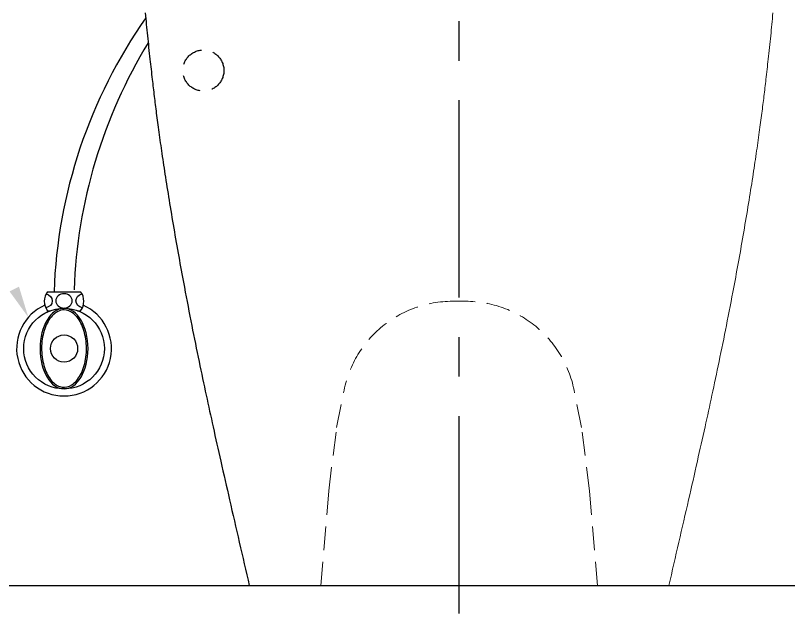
# Model space of a CAD drawing. Extents: x 3004 to 9384, y -52 to 2475.
# Drawn here: x 7867.9 to 8357.1, y 277.2 to 655.8 of the extents above; entities that cross this region are included whole.
import ezdxf

# ---------------------------------------------------------------- set-up
doc = ezdxf.new("R2010")
doc.units = 0
doc.header["$LTSCALE"] = 20
doc.header["$MEASUREMENT"] = 0
doc.linetypes.add('CENTER', pattern=[2, 1.25, -0.25, 0.25, -0.25])
doc.linetypes.add('HIDDEN', pattern=[0.375, 0.25, -0.125])
doc.layers.get('0').update_dxf_attribs({"linetype": 'CONTINUOUS'})
for name, color, linetype in [('1', 7, 'CONTINUOUS'), ('3', 3, 'CONTINUOUS'), ('4', 4, 'CONTINUOUS'), ('6', 6, 'CONTINUOUS')]:
    doc.layers.add(name, color=color, linetype=linetype)

msp = doc.modelspace()

# ---------------------------------------------------------------- linework, layer by layer
at = {"color": 1, "linetype": 'CENTER', "ltscale": 5}
msp.add_line((8148.6, 277.18), (8148.6, 865.82), dxfattribs=at)
msp.add_line((8015.82, 294.9), (8281.37, 294.9))
at = {"color": 7, "linetype": 'HIDDEN', "ltscale": 3}
msp.add_circle((7986.78, 620.98), 13, dxfattribs=at)
at = {"layer": '1', "color": 0, "linetype": 'Continuous'}
msp.add_open_spline([(7949.96, 657.41), (7950.41, 652.57), (7951.37, 642.77), (7952.87, 628.74), (7954.32, 615.87), (7955.62, 604.88), (7956.99, 593.96), (7958.61, 581.76), (7960.54, 568.14), (7962.81, 553.02), (7965.44, 536.44), (7968.39, 518.88), (7971.51, 501.17), (7975.16, 481.33), (7979.32, 459.85), (7983.95, 437.01), (7988.49, 415.56), (7993.04, 394.76), (7997.97, 372.75), (8003.52, 348.39), (8009.56, 322.18), (8013.72, 304.04), (8015.82, 294.9)], degree=3, knots=[0, 0, 0, 0, 0.043796, 0.089159, 0.128972, 0.163359, 0.195878, 0.230002, 0.266455, 0.305966, 0.348927, 0.395357, 0.441835, 0.486173, 0.549423, 0.609525, 0.666606, 0.721667, 0.782133, 0.849632, 0.924298, 1, 1, 1, 1], dxfattribs=at)
at = {"layer": '1', "color": 0, "linetype": 'Continuous', "lineweight": 0}
msp.add_open_spline([(8347.23, 657.41), (8346.78, 652.57), (8345.83, 642.77), (8344.33, 628.74), (8342.87, 615.87), (8341.57, 604.88), (8340.21, 593.96), (8338.58, 581.76), (8336.66, 568.14), (8334.39, 553.02), (8331.75, 536.44), (8328.8, 518.88), (8325.68, 501.17), (8322.03, 481.33), (8317.88, 459.85), (8313.24, 437.01), (8308.71, 415.56), (8304.15, 394.76), (8299.23, 372.75), (8293.68, 348.39), (8287.64, 322.18), (8283.47, 304.04), (8281.37, 294.9)], degree=3, knots=[0, 0, 0, 0, 0.043796, 0.089159, 0.128972, 0.163359, 0.195878, 0.230002, 0.266455, 0.305966, 0.348927, 0.395357, 0.441835, 0.486173, 0.549423, 0.609525, 0.666606, 0.721667, 0.782133, 0.849632, 0.924298, 1, 1, 1, 1], dxfattribs=at)
at = {"layer": '3', "color": 7, "linetype": 'HIDDEN', "lineweight": 0, "ltscale": 3}
for p, q in [((8144.48, 474.9), (8148.6, 474.9)), ((8152.71, 474.9), (8148.6, 474.9)), ((8071.1, 394.9), (8075.84, 418.63)), ((8226.1, 394.9), (8221.35, 418.63)), ((8066.1, 354.9), (8071.1, 394.9)), ((8231.1, 354.9), (8226.1, 394.9)), ((8061.1, 294.9), (8066.1, 354.9)), ((8236.1, 294.9), (8231.1, 354.9))]:
    msp.add_line(p, q, dxfattribs=at)
for centre, start, end in [((8144.48, 404.9), 90, 168.6901), ((8152.71, 404.9), 11.3099, 90)]:
    msp.add_arc(centre, 70, start, end, dxfattribs=at)
at = {"layer": '3', "extrusion": (0, 0, -1)}
msp.add_solid([(-7864.13, 481.1), (-7876.03, 464.69), (-7870.09, 484.08)], dxfattribs=at)
at = {"layer": '4'}
for p, q in [((7888.1, 480.92), (7892.25, 480.92)), ((7892.25, 480.92), (7909.1, 480.92)), ((7888.1, 468.16), (7888.1, 468.92)), ((7888.1, 468.92), (7889.98, 468.92)), ((7889.35, 468.68), (7889.35, 468.92)), ((7907.21, 468.92), (7909.1, 468.92)), ((7907.85, 468.68), (7907.85, 468.92)), ((7909.1, 468.16), (7909.1, 468.92))]:
    msp.add_line(p, q, dxfattribs=at)
for radius in [25.5, 8.62]:
    msp.add_circle((7898.6, 444.92), radius, dxfattribs=at)
for centre, radius, start, end in [((8213.95, 469.65), 321.9, 145.0024, 177.9934), ((8226.65, 470.89), 321.9, 148.6203, 177.9934), ((7896.1, 474.92), 10, 143.1301, 216.8699), ((7901.1, 474.92), 10, 323.1301, 36.8699), ((7898.6, 444.92), 30, 113.9173, 66.0827)]:
    msp.add_arc(centre, radius, start, end, dxfattribs=at)
at = {"layer": '4', "extrusion": (0, 0, -1)}
for centre, start_param, end_param in [((7885.91, 475.15), 1.824119, 4.49897), ((7911.37, 475.15), 4.942097, 7.58465)]:
    msp.add_ellipse(centre, major_axis=(-5.23, 0), ratio=0.866391, start_param=start_param, end_param=end_param, dxfattribs=at)
for centre, major_axis, ratio in [((7898.6, 475.15), (-5.23, 0), 0.866391), ((7898.6, 444.92), (0, 25.5), 0.596529)]:
    msp.add_ellipse(centre, major_axis=major_axis, ratio=ratio, dxfattribs=at)
at = {"layer": '4'}
msp.add_open_spline([(7898.6, 469.42), (7900.68, 469.42), (7902.78, 468.61), (7906.67, 465.36), (7908.45, 462.92), (7911.17, 456.9), (7912.12, 453.32), (7912.97, 445.8), (7912.87, 441.87), (7911.64, 434.51), (7910.51, 431.09), (7907.5, 425.5), (7905.62, 423.35), (7901.61, 420.7), (7899.51, 420.2), (7895.35, 420.8), (7893.27, 421.93), (7889.52, 425.76), (7887.87, 428.46), (7885.46, 434.88), (7884.69, 438.59), (7884.23, 446.21), (7884.53, 450.11), (7886.14, 457.25), (7887.44, 460.49), (7890.71, 465.59), (7892.67, 467.45), (7895.99, 469.1), (7897.29, 469.42), (7898.6, 469.42)], degree=3, knots=[0, 0, 0, 0, 0.46111, 0.46111, 0.922219, 0.922219, 1.383329, 1.383329, 1.844439, 1.844439, 2.305549, 2.305549, 2.766658, 2.766658, 3.227768, 3.227768, 3.688878, 3.688878, 4.149988, 4.149988, 4.611097, 4.611097, 5.072207, 5.072207, 5.533317, 5.533317, 5.994427, 5.994427, 6.283185, 6.283185, 6.283185, 6.283185], dxfattribs=at)
at = {"layer": '6'}
for points in [[(7993.89, 2219.94), (6748.6, 2219.94), (6748.6, 294.9), (8015.82, 294.9)], [(8148.54, 294.9), (8676.1, 294.9), (8676.1, 1294.9)]]:
    msp.add_lwpolyline(points, dxfattribs=at)

doc.saveas('drawing.dxf')
